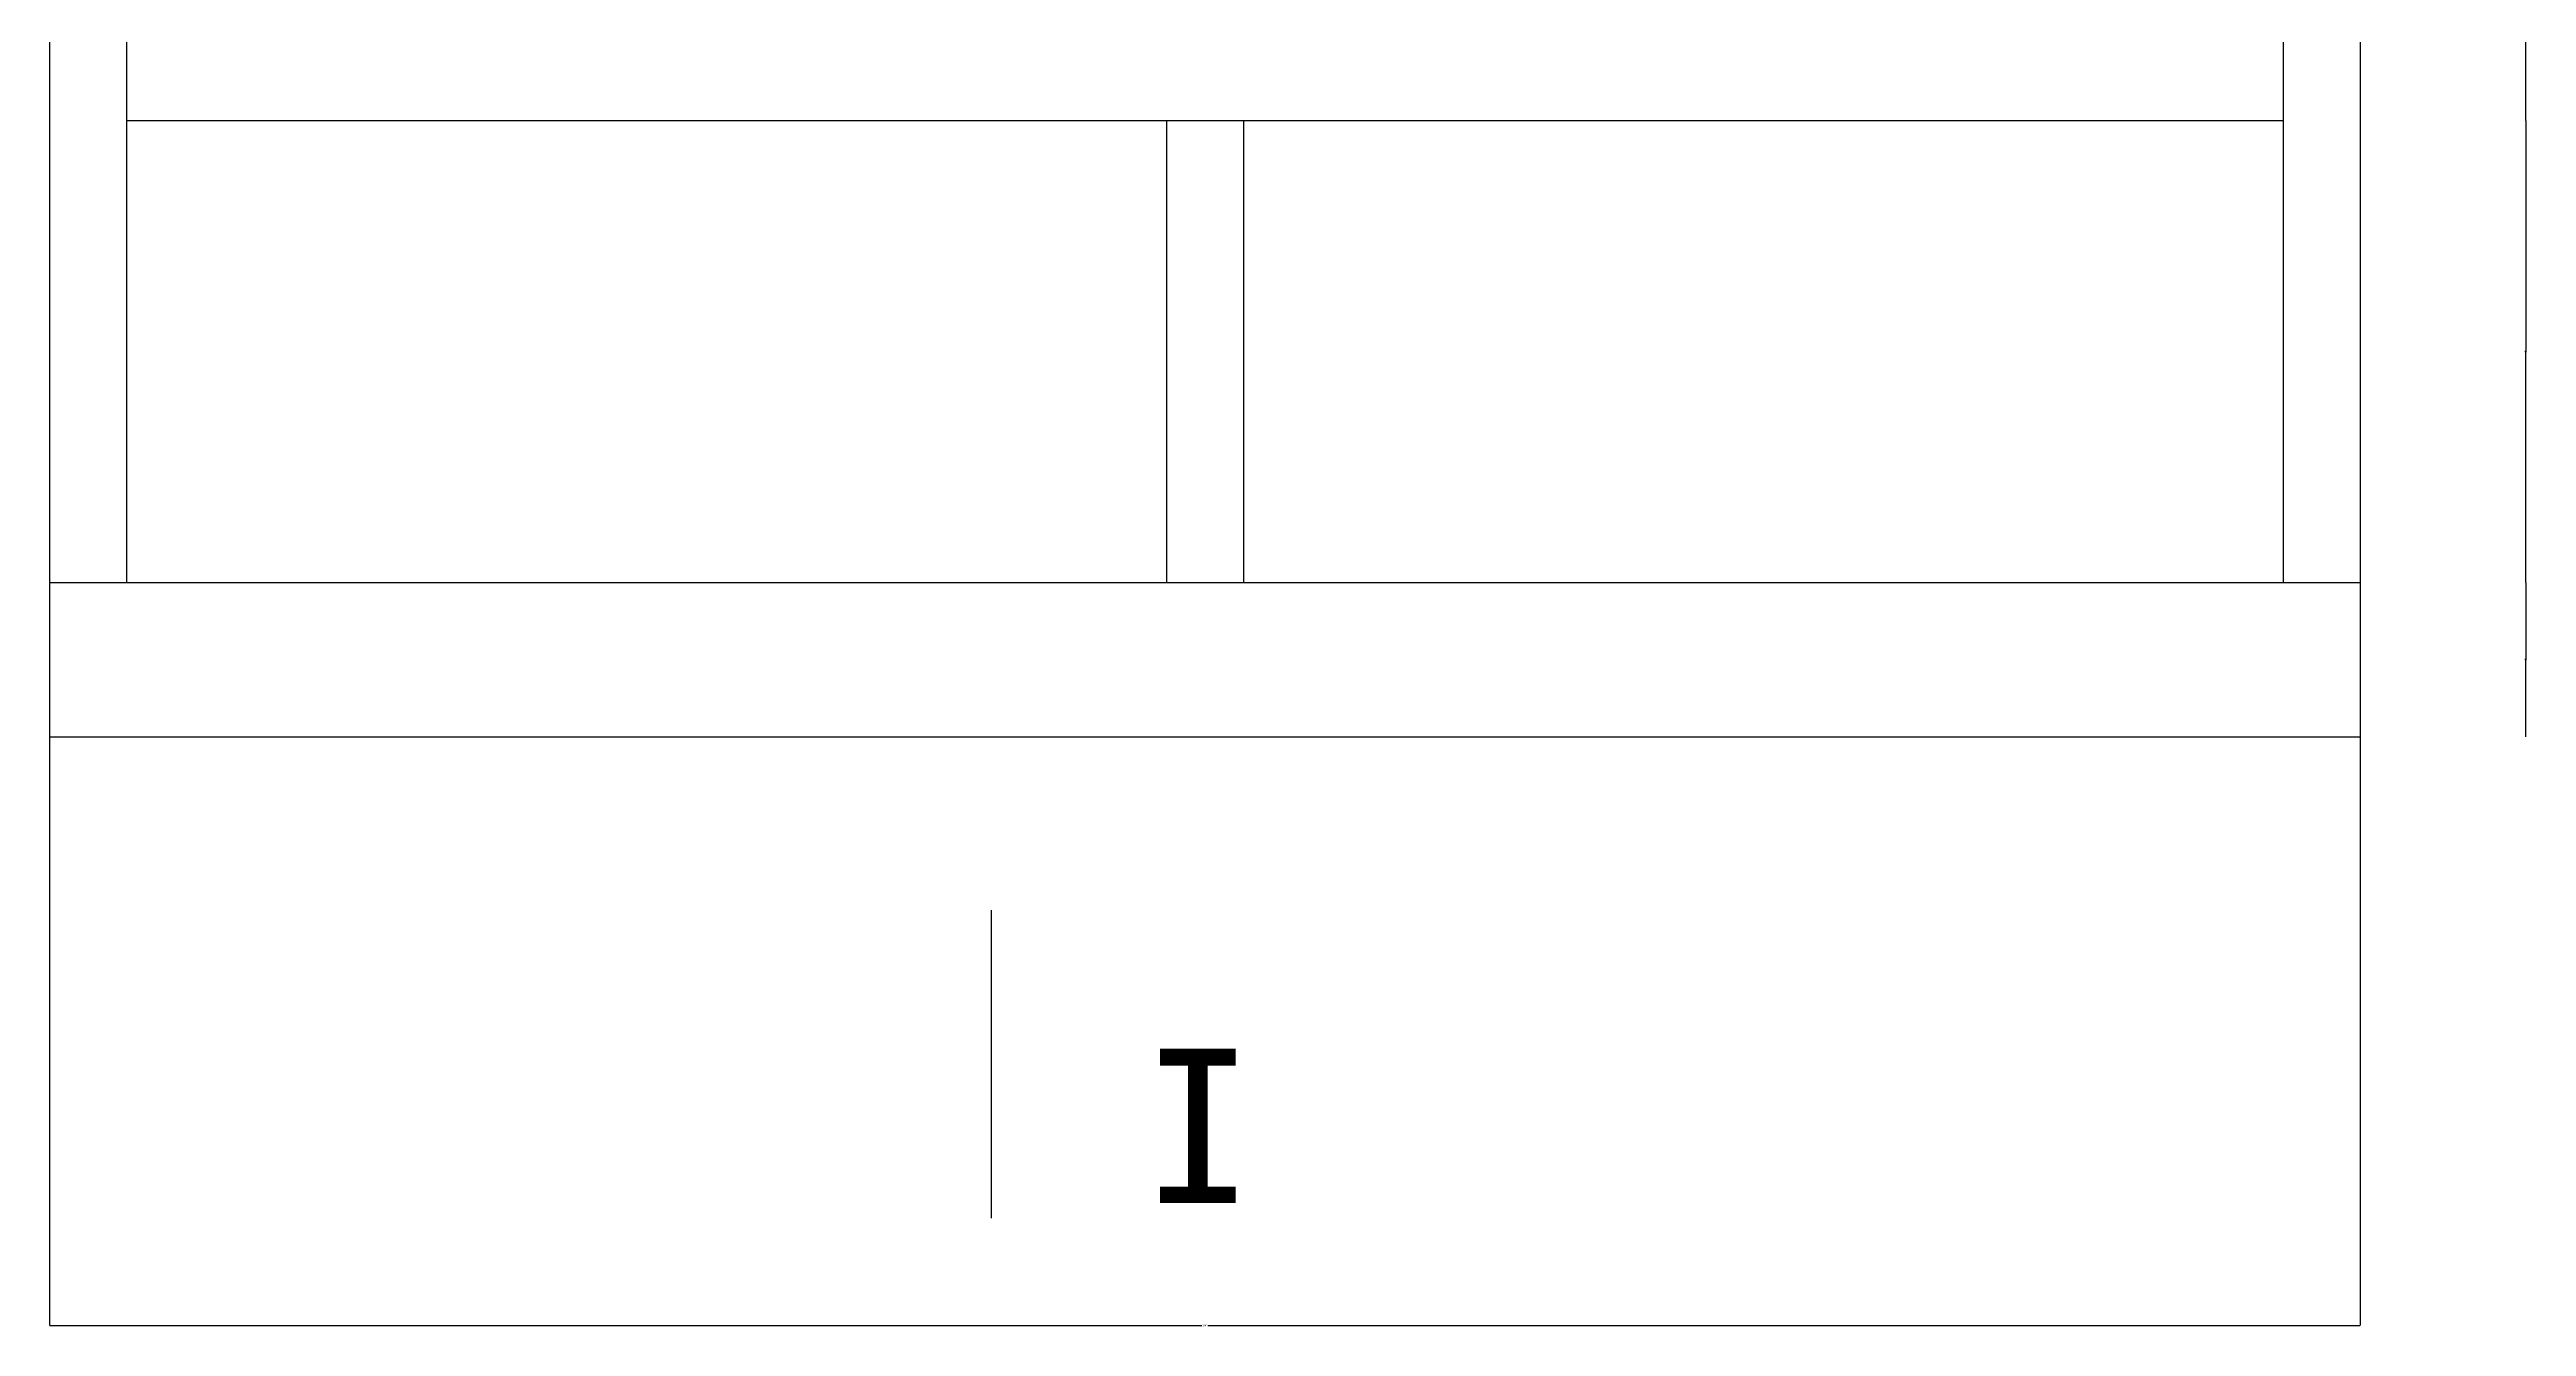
# Model space of a CAD drawing. Header units: metres. Extents: x -3692 to 571, y -2970 to 1681.
# Drawn here: x -1037 to 571, y -2084 to -1256 of the extents above; entities that cross this region are included whole.
import ezdxf

# ---------------------------------------------------------------- set-up
doc = ezdxf.new("R2010")
doc.units = ezdxf.units.M
for name, color, linetype in [('E_WALL', 255, 'Continuous'), ('LM', 141, 'Continuous'), ('PUB_DIM', 3, 'Continuous')]:
    doc.layers.add(name, color=color, linetype=linetype)
doc.dimstyles.get("Standard").update_dxf_attribs({"dimtxt": 2.5, "dimasz": 2.5, "dimexe": 1.25, "dimexo": 0.625, "dimtad": 1, "dimcen": 2.5, "dimazin": 3, "dimtfac": 1, "dimtmove": 0, "dimatfit": 3})

# ---------------------------------------------------------------- blocks, each defined once
blk = doc.blocks.new('*D1')
for p, q in [((570.16, -1601.53), (570.16, -1651.53)), ((569.91, -1651.53), (569.66, -1651.53)), ((570.16, -1701.53), (570.16, -1651.53)), ((570.16, -1651.53), (570.16, -1651.53)), ((570.41, -1651.53), (570.66, -1651.53))]:
    blk.add_line(p, q)
at = {"layer": 'Defpoints'}
for p in [(570.16, -1601.53), (570.16, -1651.53), (570.16, -1701.53)]:
    blk.add_point(p, dxfattribs=at)
at = {"layer": 'PUB_DIM', "insert": (570.16, -1650.405), "char_height": 1, "attachment_point": 5}
blk.add_mtext('0', dxfattribs=at)
blk = doc.blocks.new('*D2')
for p, q in [((570.16, -1301.53), (570.16, -1451.53)), ((569.91, -1451.53), (569.66, -1451.53)), ((570.16, -1601.53), (570.16, -1451.53)), ((570.16, -1451.53), (570.16, -1451.53)), ((570.41, -1451.53), (570.66, -1451.53))]:
    blk.add_line(p, q)
at = {"layer": 'Defpoints'}
for p in [(570.16, -1301.53), (570.16, -1451.53), (570.16, -1601.53)]:
    blk.add_point(p, dxfattribs=at)
at = {"layer": 'PUB_DIM', "insert": (570.16, -1450.405), "char_height": 1, "attachment_point": 5}
blk.add_mtext('0', dxfattribs=at)
blk = doc.blocks.new('*D4')
for p, q in [((570.16, 198.47), (570.16, -551.53)), ((569.91, -551.53), (569.66, -551.53)), ((570.16, -1301.53), (570.16, -551.53)), ((570.16, -551.53), (570.16, -551.53)), ((570.41, -551.53), (570.66, -551.53))]:
    blk.add_line(p, q)
at = {"layer": 'Defpoints'}
for p in [(570.16, 198.47), (570.16, -551.53), (570.16, -1301.53)]:
    blk.add_point(p, dxfattribs=at)
at = {"layer": 'PUB_DIM', "insert": (570.16, -550.405), "char_height": 1, "attachment_point": 5}
blk.add_mtext('0', dxfattribs=at)
blk = doc.blocks.new('*D11')
for p, q in [((-1037.28, -1701.53), (-1037.28, -2083.68)), ((462.72, -1701.53), (462.72, -2083.68)), ((-1037.03, -2083.68), (-289.28, -2083.68)), ((-285.28, -2083.68), (462.47, -2083.68))]:
    blk.add_line(p, q)
at = {"layer": 'Defpoints'}
for p in [(-1037.28, -1701.53), (462.72, -1701.53), (-1037.28, -2083.68)]:
    blk.add_point(p, dxfattribs=at)
at = {"layer": 'PUB_DIM', "insert": (-287.28, -2083.68), "char_height": 1, "attachment_point": 5}
blk.add_mtext('1500', dxfattribs=at)

msp = doc.modelspace()

# ---------------------------------------------------------------- linework, layer by layer
at = {"layer": 'E_WALL'}
for p, q in [((-1037.28, 298.47), (-1037.28, -1701.53)), ((462.72, 298.47), (462.72, -1701.53)), ((-1037.28, -1601.53), (462.72, -1601.53)), ((-1037.28, -1701.53), (462.72, -1701.53))]:
    msp.add_line(p, q, dxfattribs=at)
at = {"layer": 'LM'}
for p, q in [((-987.28, 198.47), (-987.28, -1601.53)), ((412.72, 198.47), (412.72, -1601.53)), ((-987.28, -1301.53), (412.72, -1301.53)), ((-312.28, -1301.53), (-312.28, -1601.53)), ((-262.28, -1301.53), (-262.28, -1601.53))]:
    msp.add_line(p, q, dxfattribs=at)
at = {"layer": 'PUB_DIM'}
msp.add_lwpolyline([(-425.86, -2014.1), (-425.86, -1814.1)], dxfattribs=at)

# ---------------------------------------------------------------- texts
msp.add_text('I', height=100, dxfattribs=at).set_placement((-325.86, -2004.1))

# ---------------------------------------------------------------- dimensions: what is measured, and where the dimension line sits
for base, p1, p2, picture, middle in [((570.16, -551.53), (570.16, -1301.53), (570.16, 198.47), '*D4', (570.16, -550.405)), ((570.16, -1451.53), (570.16, -1601.53), (570.16, -1301.53), '*D2', (570.16, -1450.405)), ((570.16, -1651.53), (570.16, -1701.53), (570.16, -1601.53), '*D1', (570.16, -1650.405)), ((-1037.28, -2083.68), (-1037.28, -1701.53), (462.72, -1701.53), '*D11', (-287.28, -2083.68))]:
    dim = msp.add_linear_dim(base=base, p1=p1, p2=p2, dimstyle='Standard', dxfattribs=at)
    dim.commit()
    dim.dimension.update_dxf_attribs({"geometry": picture, "text_midpoint": middle})

doc.saveas('drawing.dxf')
